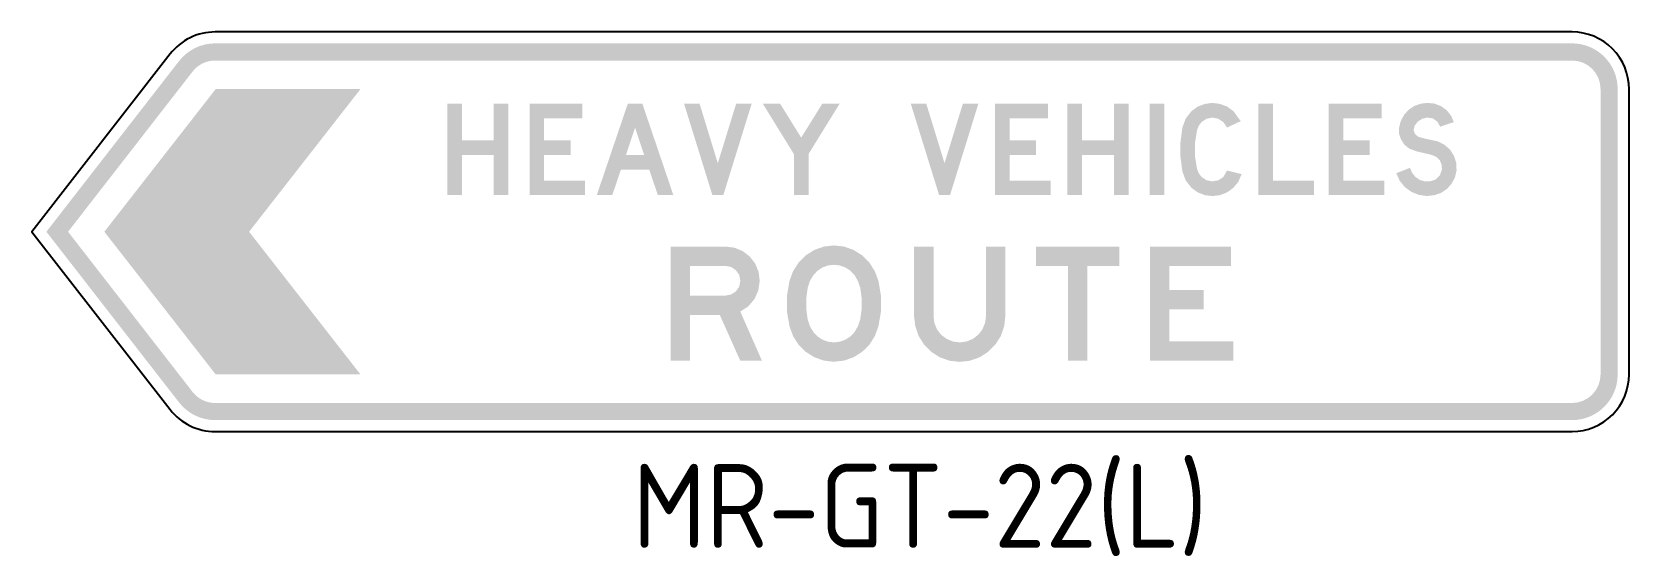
# Model space of a CAD drawing. Extents: x 166.4 to 214, y 196.5 to 212.1.
import ezdxf
from ezdxf.enums import TextEntityAlignment as Align

# ---------------------------------------------------------------- set-up
doc = ezdxf.new("R2010")
doc.units = 0
doc.layers.add('L18', color=4, linetype='CONTINUOUS')
doc.layers.add('T25', color=1, linetype='CONTINUOUS')
doc.styles.add('ISO', font='iso.shx')

msp = doc.modelspace()

# ---------------------------------------------------------------- hatches: boundary and pattern name
at = {"layer": 'L18'}
h = msp.add_hatch(color=256, dxfattribs=at)
edge = h.paths.add_edge_path(flags=16)
edge.add_arc((171.871, 201.906), 0.85, 217.8751, 270)
edge.add_line((171.871, 201.056), (212.312, 201.056))
edge.add_arc((212.312, 201.906), 0.85, 270, 360)
edge.add_line((213.162, 201.906), (213.162, 210.406))
edge.add_arc((212.312, 210.406), 0.85, 360, 450)
edge.add_line((212.312, 211.256), (171.871, 211.256))
edge.add_arc((171.871, 210.406), 0.85, 450, 502.1249)
edge.add_line((171.2, 210.928), (167.488, 206.156))
edge.add_line((167.488, 206.156), (171.2, 201.384))
edge = h.paths.add_edge_path()
edge.add_arc((171.871, 201.906), 1.36, 217.8751, 270)
edge.add_line((171.871, 200.546), (212.312, 200.546))
edge.add_arc((212.312, 201.906), 1.36, 270, 360)
edge.add_line((213.672, 201.906), (213.672, 210.406))
edge.add_arc((212.312, 210.406), 1.36, 360, 450)
edge.add_line((212.312, 211.766), (171.871, 211.766))
edge.add_arc((171.871, 210.406), 1.36, 450, 502.1249)
edge.add_line((170.797, 211.241), (166.842, 206.156))
edge.add_line((166.842, 206.156), (170.797, 201.071))
msp.add_hatch(color=256, dxfattribs=at).paths.add_polyline_path([(171.889, 201.906), (168.569, 206.156), (171.889, 210.406), (176.204, 210.406), (172.884, 206.156), (176.204, 201.906)])
h = msp.add_hatch(color=256, dxfattribs=at)
h.paths.add_polyline_path([(208.381, 209.286), (208.789, 209.42), (208.706, 209.614), (208.575, 209.775), (208.404, 209.899), (208.21, 209.973), (207.999, 209.993), (207.798, 209.969), (207.607, 209.899), (207.439, 209.785), (207.305, 209.634), (207.208, 209.454), (207.158, 209.259), (207.158, 209.075), (207.215, 208.901), (207.315, 208.75), (207.456, 208.633), (207.674, 208.552), (207.918, 208.495), (208.136, 208.442), (208.267, 208.385), (208.371, 208.281), (208.428, 208.15), (208.434, 208.006), (208.374, 207.839), (208.25, 207.715), (208.083, 207.655), (207.925, 207.655), (207.771, 207.701), (207.64, 207.792), (207.543, 207.916), (207.483, 208.06), (207.074, 207.899), (207.175, 207.678), (207.325, 207.49), (207.52, 207.346), (207.741, 207.256), (207.979, 207.219), (208.217, 207.246), (208.414, 207.316), (208.588, 207.433), (208.726, 207.591), (208.823, 207.775), (208.87, 207.979), (208.863, 208.204), (208.793, 208.418), (208.672, 208.606), (208.501, 208.753), (208.3, 208.851), (207.918, 208.931), (207.727, 208.985), (207.63, 209.068), (207.59, 209.189), (207.62, 209.313), (207.714, 209.437), (207.848, 209.521), (207.999, 209.557), (208.166, 209.531), (208.3, 209.433)])
h.paths.add_polyline_path([(202.029, 209.259), (202.438, 209.45), (202.22, 209.748), (202.036, 209.882), (201.821, 209.963), (201.593, 209.993), (201.369, 209.963), (201.154, 209.882), (200.97, 209.748), (200.796, 209.524), (200.699, 209.259), (200.642, 208.824), (200.642, 208.388), (200.699, 207.953), (200.796, 207.688), (200.97, 207.464), (201.154, 207.33), (201.369, 207.246), (201.593, 207.219), (201.821, 207.246), (202.036, 207.33), (202.22, 207.464), (202.371, 207.651), (202.464, 207.872), (202.029, 207.979), (201.922, 207.789), (201.771, 207.688), (201.593, 207.655), (201.419, 207.688), (201.268, 207.789), (201.185, 207.902), (201.134, 208.033), (201.074, 208.415), (201.074, 208.797), (201.134, 209.175), (201.185, 209.309), (201.268, 209.42), (201.419, 209.521), (201.593, 209.557), (201.771, 209.521), (201.922, 209.42)])
h.paths.add_polyline_path([(204.625, 207.681), (204.625, 207.246), (202.967, 207.246), (202.967, 209.966), (203.402, 209.966), (203.402, 207.681)])
h.paths.add_polyline_path([(200.159, 207.246), (199.727, 207.246), (199.727, 209.966), (200.159, 209.966)])
h.paths.add_polyline_path([(199.097, 207.246), (198.662, 207.246), (198.662, 208.442), (197.71, 208.442), (197.71, 207.246), (197.275, 207.246), (197.275, 209.966), (197.71, 209.966), (197.71, 208.877), (198.662, 208.877), (198.662, 209.966), (199.097, 209.966)])
h.paths.add_polyline_path([(206.284, 208.442), (205.493, 208.442), (205.493, 207.681), (206.719, 207.681), (206.719, 207.246), (205.061, 207.246), (205.061, 209.966), (206.635, 209.966), (206.635, 209.531), (205.493, 209.531), (205.493, 208.877), (206.284, 208.877)])
h.paths.add_polyline_path([(196.34, 208.442), (195.55, 208.442), (195.55, 207.681), (196.776, 207.681), (196.776, 207.246), (195.117, 207.246), (195.117, 209.966), (196.692, 209.966), (196.692, 209.531), (195.55, 209.531), (195.55, 208.877), (196.34, 208.877)])
h.paths.add_polyline_path([(194.156, 209.966), (194.618, 209.966), (193.774, 207.246), (193.449, 207.246), (192.605, 209.966), (193.067, 209.966), (193.61, 208.197)])
h.paths.add_polyline_path([(190.481, 209.966), (189.556, 208.469), (189.556, 207.246), (189.121, 207.246), (189.121, 208.469), (188.196, 209.966), (188.712, 209.966), (189.338, 208.958), (189.965, 209.966)])
h.paths.add_polyline_path([(187.399, 209.966), (187.861, 209.966), (187.017, 207.246), (186.692, 207.246), (185.848, 209.966), (186.31, 209.966), (186.853, 208.197)])
h.paths.add_polyline_path([(184.116, 208.442), (184.387, 209.259), (184.658, 208.442)], flags=16)
h.paths.add_polyline_path([(183.965, 208.006), (183.707, 207.246), (183.245, 207.246), (184.169, 209.966), (184.605, 209.966), (185.529, 207.246), (185.067, 207.246), (184.809, 208.006)])
h.paths.add_polyline_path([(182.464, 208.442), (181.673, 208.442), (181.673, 207.681), (182.899, 207.681), (182.899, 207.246), (181.241, 207.246), (181.241, 209.966), (182.816, 209.966), (182.816, 209.531), (181.673, 209.531), (181.673, 208.877), (182.464, 208.877)])
h.paths.add_polyline_path([(180.611, 207.246), (180.176, 207.246), (180.176, 208.442), (179.224, 208.442), (179.224, 207.246), (178.789, 207.246), (178.789, 209.966), (179.224, 209.966), (179.224, 208.877), (180.176, 208.877), (180.176, 209.966), (180.611, 209.966)])
h = msp.add_hatch(color=256, dxfattribs=at)
h.paths.add_polyline_path([(201.332, 203.845), (200.314, 203.845), (200.314, 202.894), (202.216, 202.894), (202.216, 202.314), (199.734, 202.314), (199.734, 205.715), (202.149, 205.715), (202.149, 205.139), (200.314, 205.139), (200.314, 204.425), (201.332, 204.425)])
h.paths.add_polyline_path([(197.868, 205.139), (197.868, 202.314), (197.288, 202.314), (197.288, 205.139), (196.337, 205.139), (196.337, 205.715), (198.819, 205.715), (198.819, 205.139)])
h.paths.add_polyline_path([(193.308, 203.44), (193.282, 203.641), (193.282, 205.715), (192.702, 205.715), (192.702, 203.641), (192.739, 203.34), (192.839, 203.051), (193, 202.793), (193.215, 202.579), (193.473, 202.415), (193.761, 202.314), (194.062, 202.281), (194.364, 202.314), (194.652, 202.415), (194.91, 202.579), (195.124, 202.793), (195.288, 203.051), (195.389, 203.34), (195.422, 203.641), (195.422, 205.715), (194.846, 205.715), (194.846, 203.641), (194.819, 203.44), (194.739, 203.249), (194.615, 203.088), (194.454, 202.964), (194.267, 202.887), (194.062, 202.86), (193.861, 202.887), (193.674, 202.964), (193.509, 203.088), (193.385, 203.249)])
h.paths.add_polyline_path([(189.533, 203.541), (189.596, 203.343), (189.704, 203.165), (189.824, 203.038), (189.972, 202.941), (190.139, 202.881), (190.313, 202.86), (190.491, 202.881), (190.655, 202.941), (190.806, 203.038), (190.926, 203.165), (191.03, 203.343), (191.097, 203.541), (191.141, 203.855), (191.141, 204.174), (191.097, 204.492), (191.03, 204.686), (190.926, 204.867), (190.806, 204.994), (190.655, 205.092), (190.491, 205.152), (190.313, 205.172), (190.139, 205.152), (189.972, 205.092), (189.824, 204.994), (189.704, 204.867), (189.596, 204.686), (189.533, 204.492), (189.489, 204.174), (189.489, 203.855)], flags=16)
h.paths.add_polyline_path([(188.99, 203.336), (189.097, 203.048), (189.261, 202.79), (189.476, 202.579), (189.73, 202.418), (190.015, 202.318), (190.313, 202.284), (190.615, 202.318), (190.9, 202.418), (191.154, 202.579), (191.369, 202.79), (191.533, 203.048), (191.64, 203.336), (191.717, 203.788), (191.717, 204.244), (191.64, 204.696), (191.533, 204.981), (191.369, 205.239), (191.154, 205.453), (190.9, 205.614), (190.615, 205.715), (190.313, 205.748), (190.015, 205.715), (189.73, 205.614), (189.472, 205.453), (189.261, 205.239), (189.097, 204.981), (188.99, 204.696), (188.913, 204.244), (188.913, 203.788)])
h.paths.add_polyline_path([(187.251, 205.105), (187.395, 205.008), (187.493, 204.864), (187.523, 204.696), (187.493, 204.525), (187.395, 204.381), (187.251, 204.288), (187.084, 204.254), (186.029, 204.254), (186.029, 205.139), (187.084, 205.139)], flags=16)
h.paths.add_polyline_path([(186.029, 203.675), (186.029, 202.314), (185.452, 202.314), (185.452, 205.715), (187.084, 205.715), (187.348, 205.681), (187.593, 205.581), (187.804, 205.42), (187.968, 205.206), (188.069, 204.961), (188.102, 204.696), (188.062, 204.412), (187.948, 204.154), (187.764, 203.936), (187.523, 203.778), (188.169, 202.314), (187.523, 202.314), (186.913, 203.675)])

# ---------------------------------------------------------------- linework, layer by layer
msp.add_lwpolyline([(170.529, 200.862, 0.231442), (171.871, 200.206), (212.312, 200.206, 0.414214), (214.012, 201.906), (214.012, 210.406, 0.414214), (212.312, 212.106), (171.871, 212.106, 0.231442), (170.529, 211.45), (166.412, 206.156)], format="xyb", close=True, dxfattribs=at)

# ---------------------------------------------------------------- texts
at = {"layer": 'T25', "style": 'ISO'}
msp.add_text('MR-GT-22(L)', height=2.5, dxfattribs=at).set_placement((192.878, 196.745), align=Align.CENTER)

doc.saveas('drawing.dxf')
